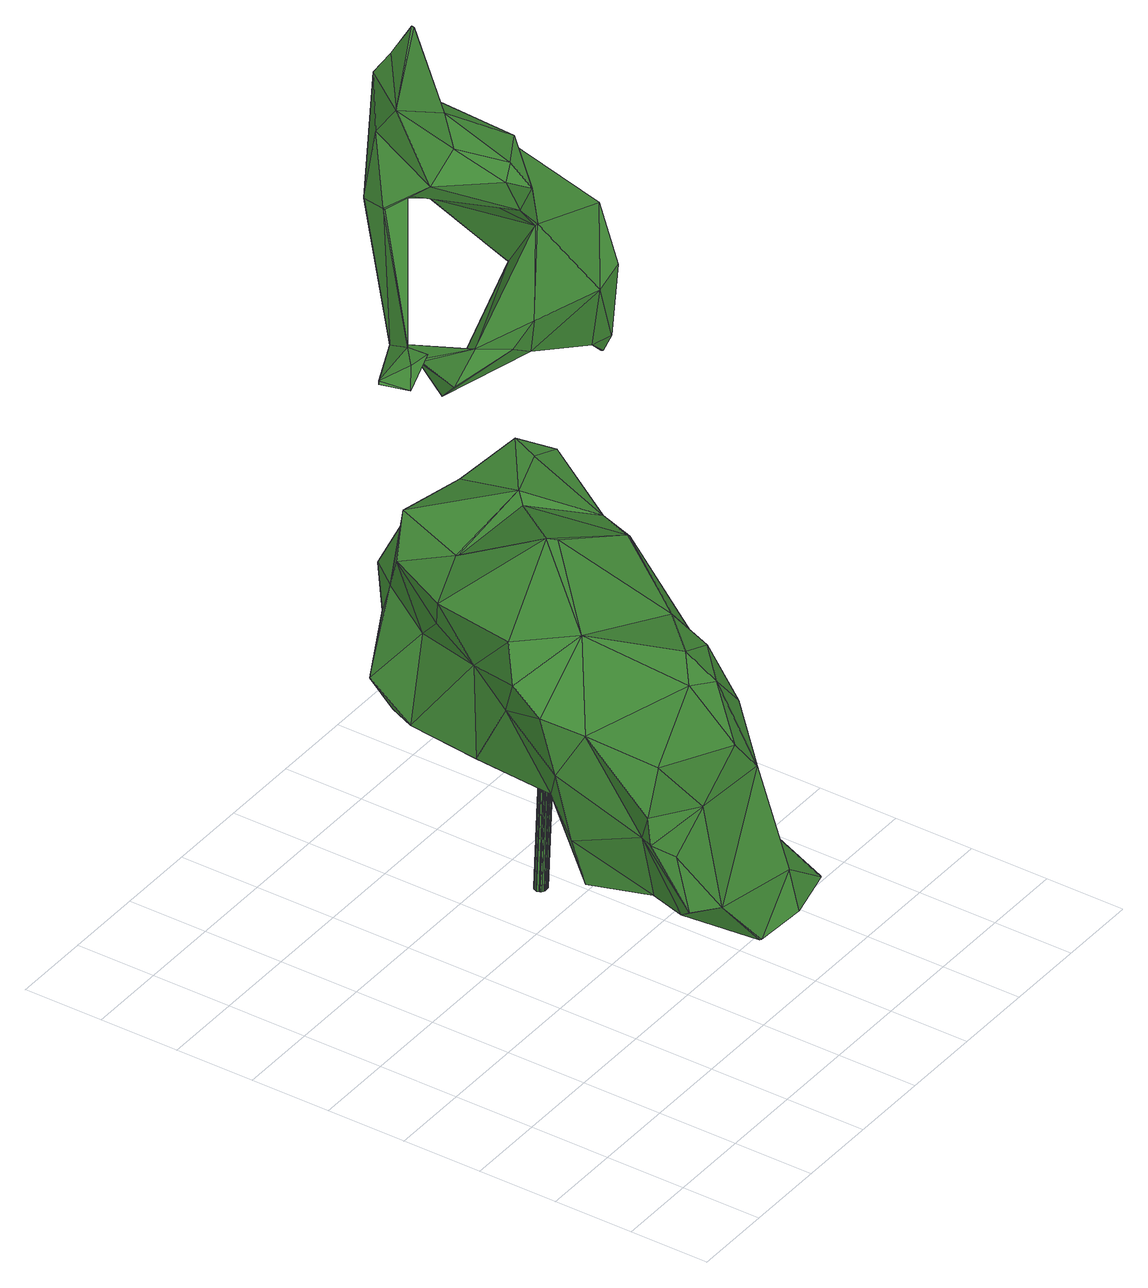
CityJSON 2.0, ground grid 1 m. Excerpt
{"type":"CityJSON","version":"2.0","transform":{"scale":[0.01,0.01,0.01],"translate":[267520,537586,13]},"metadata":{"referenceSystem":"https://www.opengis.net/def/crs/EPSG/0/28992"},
"CityObjects":{
"tree1":{"type":"SolitaryVegetationObject","attributes":{"gtid":381,"crown_width_m":5.1,"crown_median_z":16.86,"crown_r50_m":0.275,"crown_porosity":0.911,"trunk_H_m":3.78,"trunk_DBH_m":0.152,"trunk_radius_m":0.0761,"trunk_base_height_m":13.08,"original_gtid":"382"},"geometry":[{"type":"Solid","lod":"3","boundaries":[[[[0,1,2]],[[3,4,5]],[[6,7,8]],[[9,10,11]],[[12,7,13]],[[14,7,12]],[[15,16,17]],[[15,17,18]],[[19,20,21]],[[22,23,24]],[[6,13,7]],[[22,25,23]],[[26,27,28]],[[13,29,30]],[[18,17,31]],[[32,33,34]],[[4,35,36]],[[4,37,35]],[[38,39,40]],[[41,38,40]],[[42,43,44]],[[45,46,47]],[[48,49,50]],[[51,52,22]],[[26,23,53]],[[54,55,56]],[[57,31,10]],[[56,58,54]],[[16,58,56]],[[59,60,45]],[[61,59,45]],[[28,62,63]],[[64,65,25]],[[28,24,23]],[[66,37,67]],[[18,68,15]],[[69,70,71]],[[72,73,74]],[[66,35,37]],[[59,29,60]],[[75,76,77]],[[44,78,42]],[[32,79,80]],[[81,21,82]],[[35,66,83]],[[61,76,75]],[[62,15,68]],[[84,85,86]],[[26,28,23]],[[80,87,88]],[[81,89,43]],[[50,90,91]],[[92,93,94]],[[95,40,67]],[[67,40,96]],[[81,43,42]],[[25,97,23]],[[84,86,8]],[[98,99,78]],[[58,27,26]],[[16,27,58]],[[15,27,16]],[[80,33,32]],[[97,100,23]],[[62,27,15]],[[28,27,62]],[[83,48,50]],[[34,101,102]],[[74,89,72]],[[43,89,74]],[[97,53,100]],[[31,57,18]],[[9,11,103]],[[53,23,100]],[[84,93,104]],[[92,104,93]],[[30,12,13]],[[81,72,89]],[[105,95,106]],[[74,73,107]],[[38,102,101]],[[108,102,38]],[[108,38,109]],[[70,110,71]],[[29,110,70]],[[43,74,44]],[[111,24,63]],[[28,63,24]],[[67,96,66]],[[112,0,113]],[[68,114,91]],[[71,75,77]],[[21,20,14]],[[47,46,115]],[[75,29,59]],[[22,111,51]],[[22,24,111]],[[61,75,59]],[[98,112,99]],[[33,39,34]],[[71,77,116]],[[69,71,98]],[[117,118,48]],[[119,58,120]],[[119,120,53]],[[41,121,122]],[[123,124,125]],[[126,127,6]],[[12,128,14]],[[63,62,129]],[[103,4,36]],[[81,73,72]],[[18,114,68]],[[83,66,96]],[[5,103,130]],[[19,42,99]],[[25,131,64]],[[125,64,131]],[[132,125,131]],[[60,133,45]],[[134,36,35]],[[69,135,136]],[[29,70,136]],[[137,138,118]],[[139,78,107]],[[5,4,103]],[[128,82,14]],[[67,106,95]],[[21,14,82]],[[37,106,67]],[[96,117,83]],[[140,114,18]],[[18,57,140]],[[116,76,61]],[[137,79,141]],[[137,118,79]],[[88,40,39]],[[55,142,10]],[[11,10,142]],[[11,142,103]],[[103,142,130]],[[30,29,143]],[[3,124,4]],[[123,4,124]],[[10,144,55]],[[125,124,64]],[[3,64,124]],[[61,1,145]],[[55,144,56]],[[55,146,142]],[[105,41,95]],[[41,40,95]],[[65,130,147]],[[40,117,96]],[[64,3,65]],[[5,65,3]],[[5,130,65]],[[113,99,112]],[[113,47,99]],[[139,82,128]],[[19,21,42]],[[83,117,48]],[[121,105,123]],[[34,79,32]],[[102,79,34]],[[42,21,81]],[[101,39,38]],[[83,50,148]],[[78,99,42]],[[141,149,137]],[[57,10,140]],[[13,6,127]],[[8,127,126]],[[35,83,150]],[[103,134,9]],[[45,133,46]],[[36,134,103]],[[123,151,121]],[[125,151,123]],[[139,107,82]],[[141,79,102]],[[16,56,144]],[[121,41,105]],[[108,152,102]],[[102,152,141]],[[33,80,88]],[[153,129,62]],[[25,65,97]],[[65,154,97]],[[47,2,45]],[[106,123,105]],[[0,2,113]],[[92,128,12]],[[106,4,123]],[[4,106,37]],[[126,6,8]],[[139,135,78]],[[116,77,76]],[[149,152,132]],[[141,152,149]],[[40,88,117]],[[82,107,81]],[[81,107,73]],[[44,74,107]],[[44,107,78]],[[134,140,9]],[[10,9,140]],[[117,87,118]],[[117,88,87]],[[98,135,69]],[[78,135,98]],[[140,155,114]],[[156,129,153]],[[60,85,133]],[[156,111,129]],[[157,138,137]],[[114,155,148]],[[136,70,69]],[[92,94,20]],[[92,20,19]],[[14,20,94]],[[131,137,149]],[[132,131,149]],[[121,151,122]],[[104,30,85]],[[115,46,143]],[[30,143,46]],[[47,113,2]],[[111,156,51]],[[71,116,158]],[[98,71,112]],[[71,158,145]],[[112,71,145]],[[145,158,61]],[[0,112,145]],[[116,61,158]],[[118,87,79]],[[80,79,87]],[[50,91,114]],[[46,133,85]],[[17,16,144]],[[17,144,31]],[[10,31,144]],[[139,159,136]],[[154,53,97]],[[134,35,150]],[[51,138,157]],[[118,138,48]],[[65,147,154]],[[146,147,130]],[[130,142,146]],[[146,154,147]],[[50,49,156]],[[131,52,157]],[[131,157,137]],[[94,7,14]],[[8,86,127]],[[29,13,60]],[[85,13,127]],[[85,60,13]],[[86,85,127]],[[109,160,122]],[[90,156,153]],[[30,92,12]],[[92,30,104]],[[85,84,104]],[[51,157,52]],[[131,25,52]],[[22,52,25]],[[139,128,92]],[[92,19,161]],[[99,47,161]],[[99,161,19]],[[115,161,47]],[[26,120,58]],[[53,120,26]],[[92,161,139]],[[153,62,68]],[[30,46,85]],[[51,49,138]],[[156,49,51]],[[7,93,8]],[[7,94,93]],[[101,34,39]],[[132,151,125]],[[88,39,33]],[[8,93,84]],[[136,135,139]],[[45,2,1]],[[45,1,61]],[[145,1,0]],[[146,119,154]],[[53,154,119]],[[90,68,91]],[[50,156,90]],[[63,129,111]],[[71,110,75]],[[108,151,152]],[[108,109,151]],[[75,110,29]],[[122,151,109]],[[132,152,151]],[[50,114,148]],[[55,54,119]],[[58,119,54]],[[146,55,119]],[[48,138,49]],[[148,150,83]],[[148,155,150]],[[140,150,155]],[[140,134,150]],[[136,159,29]],[[29,159,143]],[[115,143,159]],[[115,159,161]],[[139,161,159]],[[153,68,90]],[[122,160,41]],[[38,41,160]],[[109,38,160]],[[162,163,164]],[[162,164,165]],[[165,164,166]],[[165,166,167]],[[164,163,168]],[[164,168,166]],[[166,168,169]],[[166,169,167]],[[168,163,170]],[[168,170,169]],[[169,170,171]],[[169,171,167]],[[170,163,172]],[[170,172,171]],[[171,172,173]],[[171,173,167]],[[172,163,174]],[[172,174,173]],[[173,174,175]],[[173,175,167]],[[174,163,176]],[[174,176,175]],[[175,176,177]],[[175,177,167]],[[176,163,178]],[[176,178,177]],[[177,178,179]],[[177,179,167]],[[178,163,180]],[[178,180,179]],[[179,180,181]],[[179,181,167]],[[180,163,182]],[[180,182,181]],[[181,182,183]],[[181,183,167]],[[182,163,184]],[[182,184,183]],[[183,184,185]],[[183,185,167]],[[184,163,186]],[[184,186,185]],[[185,186,187]],[[185,187,167]],[[186,163,188]],[[186,188,187]],[[187,188,189]],[[187,189,167]],[[188,163,190]],[[188,190,189]],[[189,190,191]],[[189,191,167]],[[190,163,192]],[[190,192,191]],[[191,192,193]],[[191,193,167]],[[192,163,194]],[[192,194,193]],[[193,194,195]],[[193,195,167]],[[194,163,196]],[[194,196,195]],[[195,196,197]],[[195,197,167]],[[196,163,198]],[[196,198,197]],[[197,198,199]],[[197,199,167]],[[198,163,200]],[[198,200,199]],[[199,200,201]],[[199,201,167]],[[200,163,202]],[[200,202,201]],[[201,202,203]],[[201,203,167]],[[202,163,204]],[[202,204,203]],[[203,204,205]],[[203,205,167]],[[204,163,206]],[[204,206,205]],[[205,206,207]],[[205,207,167]],[[206,163,208]],[[206,208,207]],[[207,208,209]],[[207,209,167]],[[208,163,210]],[[208,210,209]],[[209,210,211]],[[209,211,167]],[[210,163,162]],[[210,162,211]],[[211,162,165]],[[211,165,167]]]]}]}
},
"vertices":[
[320,448,1011],[284,498,1030],[298,439,1001],[245,393,376],[325,357,411],[278,422,404],[93,461,842],[176,470,820],[100,428,843],[509,561,394],[517,572,405],[381,559,402],[245,495,752],[168,503,834],[242,484,729],[580,605,258],[509,669,351],[606,631,380],[627,597,385],[331,424,802],[311,438,770],[341,435,751],[437,467,170],[394,609,138],[471,600,132],[328,498,187],[435,684,224],[470,671,205],[483,650,134],[225,576,968],[170,501,836],[599,633,402],[432,116,121],[432,114,123],[358,92,130],[453,326,377],[414,449,449],[381,258,397],[236,110,200],[362,108,177],[360,149,300],[227,129,333],[409,390,811],[454,406,717],[454,397,816],[238,497,1007],[232,523,988],[319,434,953],[476,361,243],[468,401,180],[515,369,262],[463,438,141],[339,425,178],[334,643,233],[451,681,355],[413,653,407],[474,678,365],[588,600,398],[438,704,302],[230,564,1059],[211,541,976],[223,532,1104],[545,586,175],[529,588,132],[301,441,291],[313,491,324],[433,265,372],[372,211,381],[598,547,239],[369,548,941],[327,563,940],[335,559,1042],[456,421,690],[468,439,709],[470,436,709],[288,607,1087],[306,596,1105],[308,597,1104],[478,439,868],[381,176,137],[434,117,123],[434,418,711],[343,438,752],[511,341,313],[153,442,855],[154,469,853],[128,447,853],[406,154,174],[405,152,176],[457,419,690],[559,476,183],[585,517,242],[273,462,783],[177,468,820],[230,460,758],[315,147,356],[439,228,309],[318,578,205],[391,505,979],[353,434,915],[329,609,208],[296,99,126],[296,102,124],[408,461,450],[178,470,822],[268,217,324],[348,231,381],[440,451,796],[231,161,172],[210,136,197],[260,556,1029],[543,515,103],[370,477,1006],[314,415,993],[581,509,311],[303,527,966],[326,582,1136],[433,221,235],[399,251,184],[402,663,309],[402,673,271],[206,188,305],[194,176,280],[266,312,329],[247,359,345],[258,346,268],[86,461,847],[88,462,850],[274,482,758],[545,516,105],[294,526,403],[324,397,183],[252,320,194],[213,540,974],[512,425,408],[375,517,922],[342,572,902],[356,301,134],[430,349,138],[369,484,835],[551,484,387],[341,196,143],[379,560,404],[250,552,969],[520,652,386],[313,530,1048],[349,618,390],[313,540,360],[524,437,360],[257,305,139],[514,423,406],[240,219,247],[260,217,158],[547,504,166],[357,589,301],[551,475,362],[560,443,147],[428,350,136],[326,579,1135],[341,569,902],[207,151,268],[351,436,913],[383,445,8],[375,445,8],[382,447,8],[384,431,386],[384,433,386],[377,431,386],[382,449,8],[383,434,386],[381,450,8],[382,436,386],[379,451,8],[381,437,386],[377,452,8],[379,438,386],[375,453,8],[377,439,386],[373,452,8],[375,438,386],[371,452,8],[373,438,386],[370,451,8],[372,436,386],[368,449,8],[370,435,386],[368,447,8],[370,433,386],[367,445,8],[369,431,386],[368,443,8],[369,429,386],[368,441,8],[370,427,385],[369,440,8],[371,426,385],[371,439,8],[373,424,385],[373,438,8],[374,424,385],[375,438,8],[376,423,385],[377,438,8],[378,423,385],[379,438,8],[380,424,385],[380,439,8],[382,425,385],[381,441,8],[383,427,385],[382,443,8],[384,429,385]
]}
